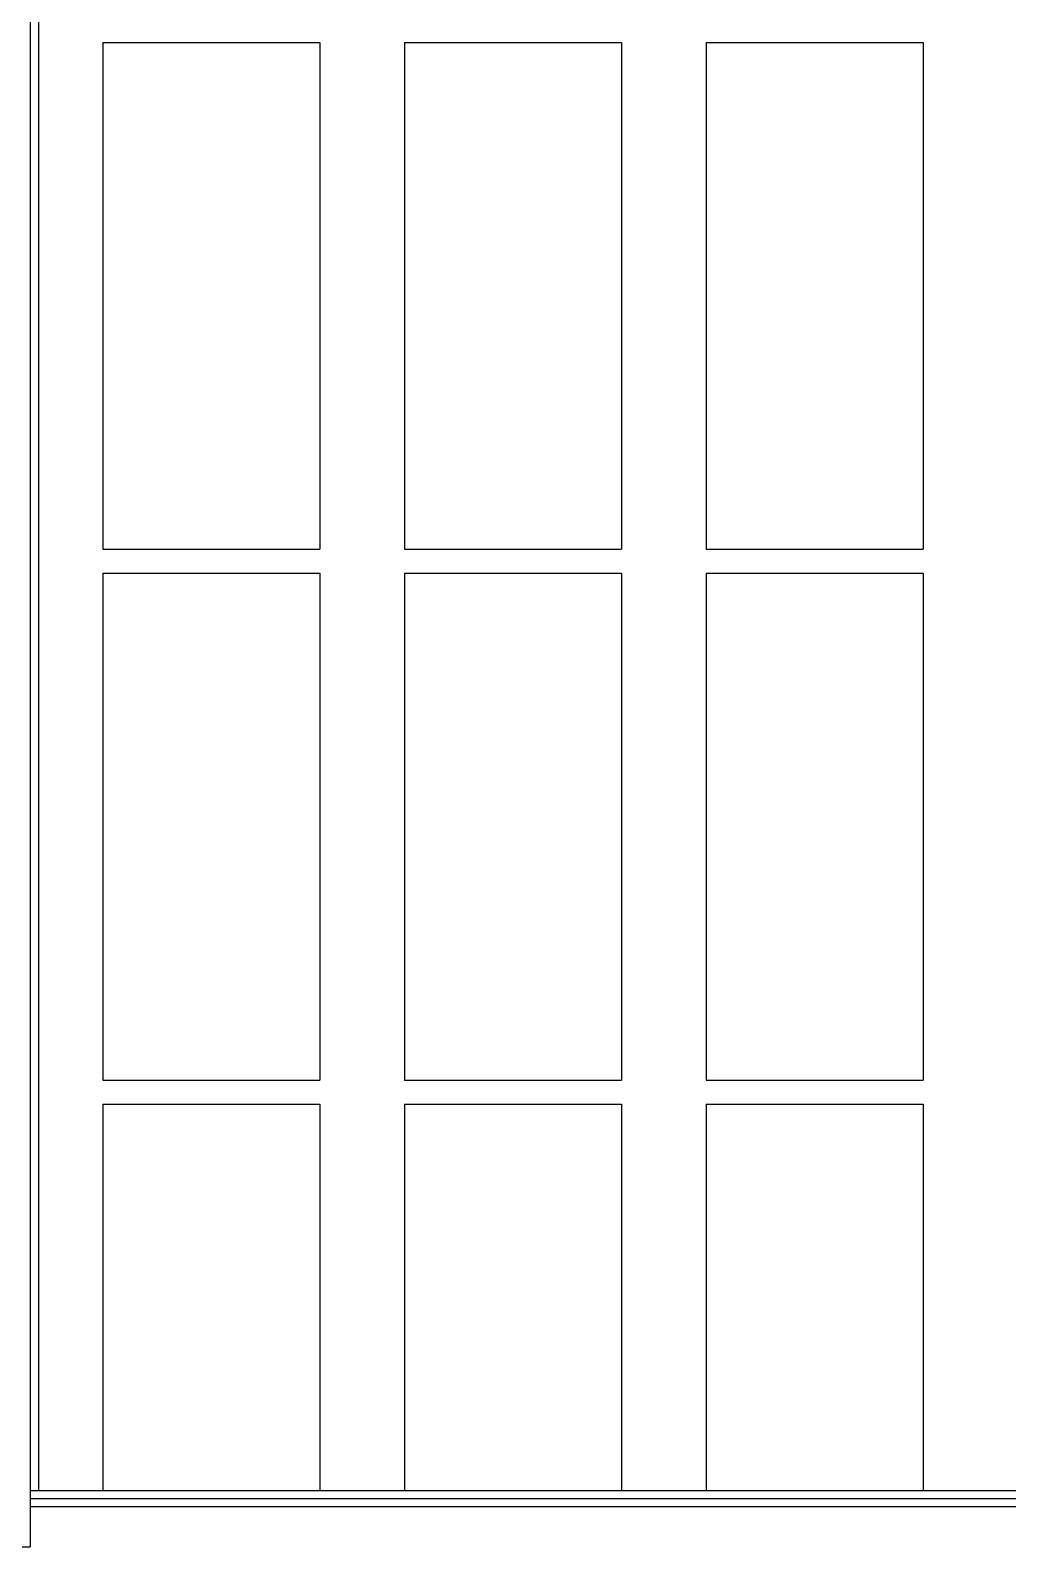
# Model space of a CAD drawing. Header units: inches. Extents: x -460 to 10305, y -938 to 5356.
# Drawn here: x 700 to 1186, y 1949 to 2703 of the extents above; entities that cross this region are included whole.
import ezdxf

# ---------------------------------------------------------------- set-up
doc = ezdxf.new("R2010")
doc.units = ezdxf.units.IN
doc.header["$MEASUREMENT"] = 0
doc.layers.add('01-0263-01-DWG-BFP-ARCH$0$SP-SITE', color=3, linetype='Continuous')
doc.layers.add('01-0263-01-DWG-BFP-ARCH$0$SP-WALL', color=7, linetype='Continuous')

# ---------------------------------------------------------------- blocks, each defined once
blk = doc.blocks.new('01-0263-01-DWG-BFP-ARCH', base_point=(1295.16, 1353.43))
at = {"layer": '01-0263-01-DWG-BFP-ARCH$0$SP-SITE'}
for p, q in [((2031.16, 2101.43), (2031.16, 1849.43)), ((2031.16, 2101.43), (2139.16, 2101.43)), ((2139.16, 2101.43), (2139.16, 1849.43)), ((2181.16, 2101.43), (2181.16, 1849.43)), ((2181.16, 2101.43), (2289.16, 2101.43)), ((2289.16, 2101.43), (2289.16, 1849.43)), ((2331.16, 2101.43), (2331.16, 1849.43)), ((2331.16, 2101.43), (2439.16, 2101.43)), ((2439.16, 2101.43), (2439.16, 1849.43)), ((2031.16, 1849.43), (2139.16, 1849.43)), ((2181.16, 1849.43), (2289.16, 1849.43)), ((2331.16, 1849.43), (2439.16, 1849.43)), ((2031.16, 1837.43), (2031.16, 1585.43)), ((2031.16, 1837.43), (2139.16, 1837.43)), ((2139.16, 1837.43), (2139.16, 1585.43)), ((2181.16, 1837.43), (2181.16, 1585.43)), ((2181.16, 1837.43), (2289.16, 1837.43)), ((2289.16, 1837.43), (2289.16, 1585.43)), ((2331.16, 1837.43), (2331.16, 1585.43)), ((2331.16, 1837.43), (2439.16, 1837.43)), ((2439.16, 1837.43), (2439.16, 1585.43)), ((2031.16, 1585.43), (2139.16, 1585.43)), ((2181.16, 1585.43), (2289.16, 1585.43)), ((2331.16, 1585.43), (2439.16, 1585.43)), ((2031.16, 1573.43), (2031.16, 1381.43)), ((2031.16, 1573.43), (2139.16, 1573.43)), ((2139.16, 1573.43), (2139.16, 1381.43)), ((2181.16, 1573.43), (2289.16, 1573.43)), ((2181.16, 1573.43), (2181.16, 1381.43)), ((2289.16, 1573.43), (2289.16, 1381.43)), ((2331.16, 1573.43), (2439.16, 1573.43)), ((2331.16, 1573.43), (2331.16, 1381.43)), ((2439.16, 1573.43), (2439.16, 1381.43)), ((1995.16, 1381.43), (2533.16, 1381.43)), ((1995.16, 1377.43), (2533.16, 1377.43)), ((1995.16, 1373.43), (2533.16, 1373.43))]:
    blk.add_line(p, q, dxfattribs=at)
at = {"layer": '01-0263-01-DWG-BFP-ARCH$0$SP-WALL'}
for p, q in [((1995.16, 2641.43), (1995.16, 1375.43)), ((1999.16, 2629.43), (1999.16, 1381.43)), ((1995.16, 1381.43), (1995.16, 1353.43)), ((1295.16, 1353.43), (1995.16, 1353.43))]:
    blk.add_line(p, q, dxfattribs=at)

msp = doc.modelspace()

# ---------------------------------------------------------------- block references
msp.add_blockref('01-0263-01-DWG-BFP-ARCH', (0.26, 1949.11))

doc.saveas('drawing.dxf')
